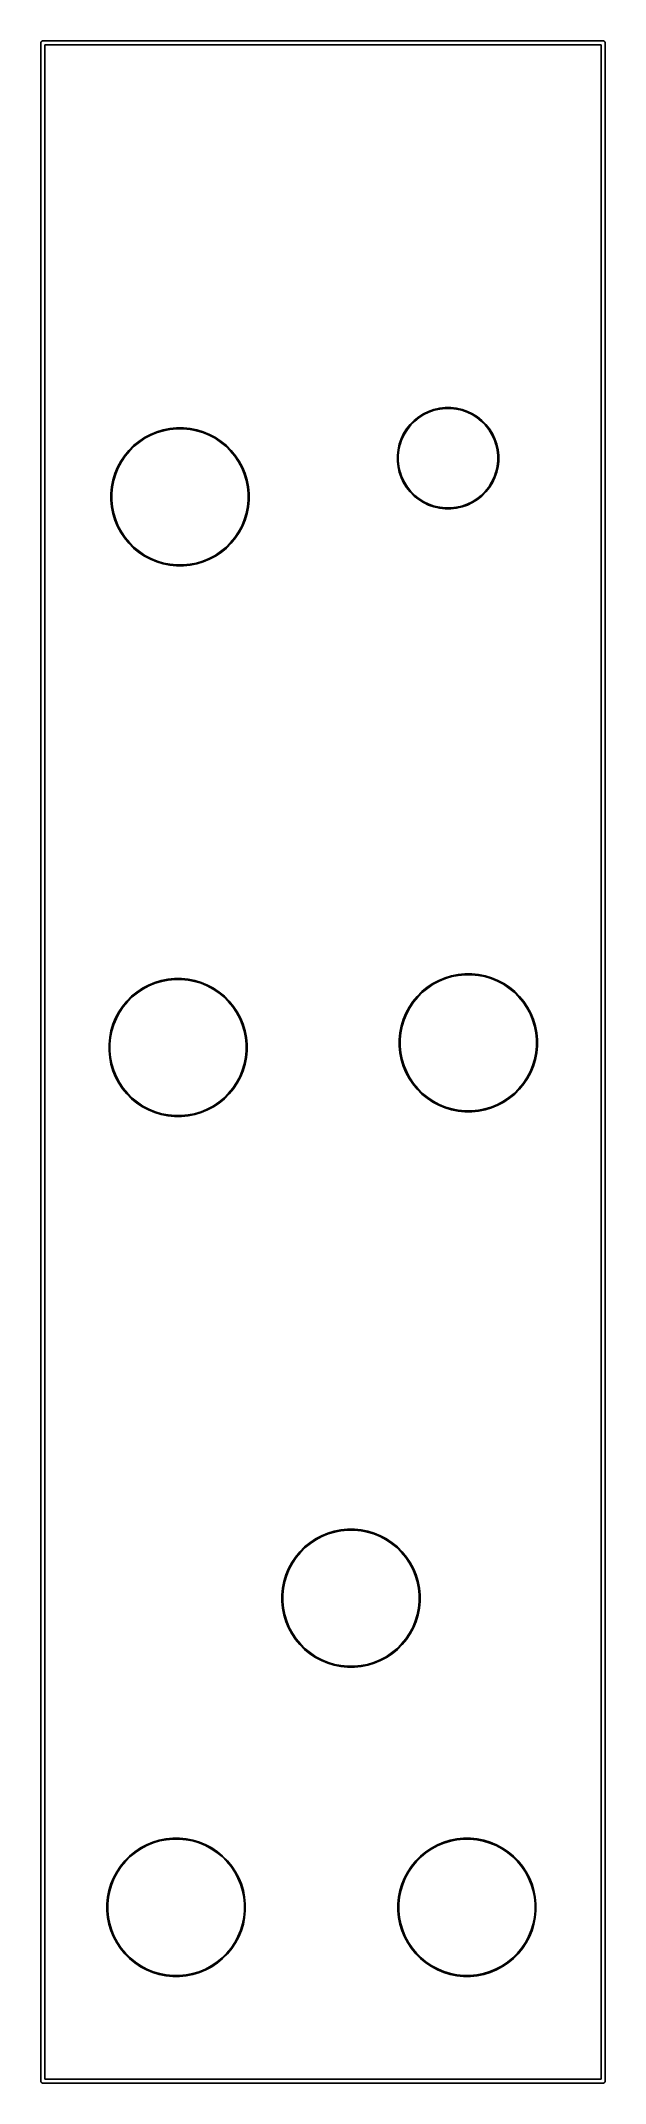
# Model space of a CAD drawing. Extents: x 44 to 74, y -146 to -40.
import ezdxf

# ---------------------------------------------------------------- set-up
doc = ezdxf.new("R2010")
doc.units = 0
doc.layers.add('BLACK', color=7, linetype='CONTINUOUS')

msp = doc.modelspace()

# ---------------------------------------------------------------- linework, layer by layer
at = {"layer": 'BLACK', "linetype": 'CONTINUOUS'}
for p, q in [((44.4, -40), (44.401921, -39.980491)), ((44.4, -145.5), (44.4, -40)), ((44.401921, -39.980491), (44.416853, -39.944443)), ((44.416853, -39.944443), (44.444443, -39.916853)), ((44.444443, -39.916853), (44.480491, -39.901921)), ((44.480491, -39.901921), (44.5, -39.9)), ((44.5, -39.9), (73.5, -39.9)), ((44.6, -40.1), (44.6, -145.4)), ((73.4, -40.1), (44.6, -40.1)), ((73.4, -145.4), (73.4, -40.1)), ((73.5, -39.9), (73.519509, -39.901921)), ((73.519509, -39.901921), (73.555557, -39.916853)), ((73.555557, -39.916853), (73.583147, -39.944443)), ((73.583147, -39.944443), (73.598079, -39.980491)), ((73.598079, -39.980491), (73.6, -40)), ((73.6, -40), (73.6, -145.5)), ((64.200434, -59.202538), (64.465652, -59.074815)), ((64.483234, -59.117261), (64.222657, -59.242748)), ((64.465652, -59.074815), (64.743503, -58.977591)), ((64.756221, -59.021738), (64.483234, -59.117261)), ((64.743503, -58.977591), (65.030492, -58.912088)), ((65.038188, -58.957381), (64.756221, -59.021738)), ((65.030492, -58.912088), (65.323011, -58.879129)), ((65.325587, -58.924999), (65.038188, -58.957381)), ((65.323011, -58.879129), (65.617381, -58.879129)), ((65.614805, -58.924999), (65.325587, -58.924999)), ((65.902204, -58.957381), (65.614805, -58.924999)), ((65.617381, -58.879129), (65.9099, -58.912088)), ((66.184171, -59.021738), (65.902204, -58.957381)), ((65.9099, -58.912088), (66.196889, -58.977591)), ((66.457158, -59.117261), (66.184171, -59.021738)), ((66.196889, -58.977591), (66.47474, -59.074815)), ((66.717735, -59.242748), (66.457158, -59.117261)), ((66.47474, -59.074815), (66.739958, -59.202538)), ((50.071009, -60.267279), (50.395233, -60.132981)), ((50.410645, -60.176055), (50.090569, -60.308635)), ((50.395233, -60.132981), (50.73106, -60.031109)), ((50.742176, -60.075486), (50.410645, -60.176055)), ((50.73106, -60.031109), (51.075255, -59.962644)), ((51.081967, -60.007897), (50.742176, -60.075486)), ((51.075255, -59.962644), (51.424503, -59.928247)), ((51.426748, -59.973939), (51.081967, -60.007897)), ((51.424503, -59.928247), (51.775441, -59.928247)), ((51.773196, -59.973939), (51.426748, -59.973939)), ((52.117977, -60.007897), (51.773196, -59.973939)), ((51.775441, -59.928247), (52.124689, -59.962644)), ((52.457768, -60.075486), (52.117977, -60.007897)), ((52.124689, -59.962644), (52.468884, -60.031109)), ((52.789299, -60.176055), (52.457768, -60.075486)), ((52.468884, -60.031109), (52.804711, -60.132981)), ((53.109375, -60.308635), (52.789299, -60.176055)), ((52.804711, -60.132981), (53.128935, -60.267279)), ((63.045012, -60.495455), (63.172735, -60.230237)), ((63.172735, -60.230237), (63.329349, -59.980987)), ((63.366818, -60.007573), (63.212945, -60.25246)), ((63.329349, -59.980987), (63.512885, -59.750839)), ((63.547142, -59.781453), (63.366818, -60.007573)), ((63.512885, -59.750839), (63.721036, -59.542688)), ((63.75165, -59.576945), (63.547142, -59.781453)), ((63.721036, -59.542688), (63.951184, -59.359152)), ((63.97777, -59.396621), (63.75165, -59.576945)), ((63.951184, -59.359152), (64.200434, -59.202538)), ((64.222657, -59.242748), (63.97777, -59.396621)), ((66.962622, -59.396621), (66.717735, -59.242748)), ((66.739958, -59.202538), (66.989208, -59.359152)), ((67.188742, -59.576945), (66.962622, -59.396621)), ((66.989208, -59.359152), (67.219356, -59.542688)), ((67.39325, -59.781453), (67.188742, -59.576945)), ((67.219356, -59.542688), (67.427507, -59.750839)), ((67.573574, -60.007573), (67.39325, -59.781453)), ((67.427507, -59.750839), (67.611043, -59.980987)), ((67.727447, -60.25246), (67.573574, -60.007573)), ((67.611043, -59.980987), (67.767657, -60.230237)), ((67.767657, -60.230237), (67.89538, -60.495455)), ((48.727653, -61.369743), (48.950286, -61.098464)), ((48.984183, -61.129187), (48.764398, -61.396995)), ((48.950286, -61.098464), (49.198436, -60.850314)), ((49.229159, -60.884211), (48.984183, -61.129187)), ((49.198436, -60.850314), (49.469715, -60.627681)), ((49.496967, -60.664426), (49.229159, -60.884211)), ((49.469715, -60.627681), (49.761509, -60.43271)), ((49.785028, -60.47195), (49.496967, -60.664426)), ((49.761509, -60.43271), (50.071009, -60.267279)), ((50.090569, -60.308635), (49.785028, -60.47195)), ((53.414916, -60.47195), (53.109375, -60.308635)), ((53.128935, -60.267279), (53.438435, -60.43271)), ((53.702977, -60.664426), (53.414916, -60.47195)), ((53.438435, -60.43271), (53.730229, -60.627681)), ((53.970785, -60.884211), (53.702977, -60.664426)), ((53.730229, -60.627681), (54.001508, -60.850314)), ((54.215761, -61.129187), (53.970785, -60.884211)), ((54.001508, -60.850314), (54.249658, -61.098464)), ((54.435546, -61.396995), (54.215761, -61.129187)), ((54.249658, -61.098464), (54.472291, -61.369743)), ((62.849326, -61.352814), (62.882285, -61.060295)), ((62.882285, -61.060295), (62.947788, -60.773306)), ((62.927578, -61.067991), (62.895196, -61.35539)), ((62.991935, -60.786024), (62.927578, -61.067991)), ((62.947788, -60.773306), (63.045012, -60.495455)), ((63.087458, -60.513037), (62.991935, -60.786024)), ((63.212945, -60.25246), (63.087458, -60.513037)), ((67.852934, -60.513037), (67.727447, -60.25246)), ((67.948457, -60.786024), (67.852934, -60.513037)), ((67.89538, -60.495455), (67.992604, -60.773306)), ((68.012814, -61.067991), (67.948457, -60.786024)), ((67.992604, -60.773306), (68.058107, -61.060295)), ((68.045196, -61.35539), (68.012814, -61.067991)), ((68.058107, -61.060295), (68.091066, -61.352814)), ((48.131081, -62.631088), (48.232953, -62.295261)), ((48.276027, -62.310673), (48.175458, -62.642204)), ((48.232953, -62.295261), (48.367251, -61.971037)), ((48.408607, -61.990597), (48.276027, -62.310673)), ((48.367251, -61.971037), (48.532682, -61.661537)), ((48.571922, -61.685056), (48.408607, -61.990597)), ((48.532682, -61.661537), (48.727653, -61.369743)), ((48.764398, -61.396995), (48.571922, -61.685056)), ((54.628022, -61.685056), (54.435546, -61.396995)), ((54.472291, -61.369743), (54.667262, -61.661537)), ((54.791337, -61.990597), (54.628022, -61.685056)), ((54.667262, -61.661537), (54.832693, -61.971037)), ((54.923917, -62.310673), (54.791337, -61.990597)), ((54.832693, -61.971037), (54.966991, -62.295261)), ((55.024486, -62.642204), (54.923917, -62.310673)), ((54.966991, -62.295261), (55.068863, -62.631088)), ((62.849326, -61.35539), (62.849326, -61.352814)), ((62.849326, -61.647184), (62.849326, -61.35539)), ((62.882285, -61.939703), (62.849326, -61.647184)), ((62.947788, -62.226692), (62.882285, -61.939703)), ((62.895196, -61.35539), (62.895196, -61.644608)), ((62.895196, -61.644608), (62.927578, -61.932007)), ((62.927578, -61.932007), (62.991935, -62.213974)), ((63.045012, -62.504543), (62.947788, -62.226692)), ((62.991935, -62.213974), (63.087458, -62.486961)), ((67.852934, -62.486961), (67.948457, -62.213974)), ((67.992604, -62.226692), (67.89538, -62.504543)), ((67.948457, -62.213974), (68.012814, -61.932007)), ((68.058107, -61.939703), (67.992604, -62.226692)), ((68.012814, -61.932007), (68.045196, -61.644608)), ((68.045196, -61.644608), (68.045196, -61.35539)), ((68.091066, -61.647184), (68.058107, -61.939703)), ((68.091066, -61.352814), (68.091066, -61.647184)), ((48.028219, -63.324531), (48.062616, -62.975283)), ((48.028219, -63.326776), (48.028219, -63.324531)), ((48.028219, -63.675469), (48.028219, -63.326776)), ((48.062616, -62.975283), (48.131081, -62.631088)), ((48.107869, -62.981995), (48.073911, -63.326776)), ((48.073911, -63.326776), (48.073911, -63.673224)), ((48.175458, -62.642204), (48.107869, -62.981995)), ((55.092075, -62.981995), (55.024486, -62.642204)), ((55.068863, -62.631088), (55.137328, -62.975283)), ((55.126033, -63.326776), (55.092075, -62.981995)), ((55.126033, -63.673224), (55.126033, -63.326776)), ((55.137328, -62.975283), (55.171725, -63.324531)), ((55.171725, -63.324531), (55.171725, -63.675469)), ((63.172735, -62.769761), (63.045012, -62.504543)), ((63.087458, -62.486961), (63.212945, -62.747538)), ((63.329349, -63.019011), (63.172735, -62.769761)), ((63.212945, -62.747538), (63.366818, -62.992425)), ((63.512885, -63.249159), (63.329349, -63.019011)), ((63.366818, -62.992425), (63.547142, -63.218545)), ((63.721036, -63.45731), (63.512885, -63.249159)), ((63.547142, -63.218545), (63.75165, -63.423053)), ((67.188742, -63.423053), (67.39325, -63.218545)), ((67.427507, -63.249159), (67.219356, -63.45731)), ((67.39325, -63.218545), (67.573574, -62.992425)), ((67.611043, -63.019011), (67.427507, -63.249159)), ((67.573574, -62.992425), (67.727447, -62.747538)), ((67.767657, -62.769761), (67.611043, -63.019011)), ((67.727447, -62.747538), (67.852934, -62.486961)), ((67.89538, -62.504543), (67.767657, -62.769761)), ((48.062616, -64.024717), (48.028219, -63.675469)), ((48.131081, -64.368912), (48.062616, -64.024717)), ((48.073911, -63.673224), (48.107869, -64.018005)), ((48.107869, -64.018005), (48.175458, -64.357796)), ((48.232953, -64.704739), (48.131081, -64.368912)), ((48.175458, -64.357796), (48.276027, -64.689327)), ((54.923917, -64.689327), (55.024486, -64.357796)), ((55.068863, -64.368912), (54.966991, -64.704739)), ((55.024486, -64.357796), (55.092075, -64.018005)), ((55.137328, -64.024717), (55.068863, -64.368912)), ((55.092075, -64.018005), (55.126033, -63.673224)), ((55.171725, -63.675469), (55.137328, -64.024717)), ((63.951184, -63.640846), (63.721036, -63.45731)), ((63.75165, -63.423053), (63.97777, -63.603377)), ((64.200434, -63.79746), (63.951184, -63.640846)), ((63.97777, -63.603377), (64.222657, -63.75725)), ((64.465652, -63.925183), (64.200434, -63.79746)), ((64.222657, -63.75725), (64.483234, -63.882737)), ((64.743503, -64.022407), (64.465652, -63.925183)), ((64.483234, -63.882737), (64.756221, -63.97826)), ((65.030492, -64.08791), (64.743503, -64.022407)), ((64.756221, -63.97826), (65.038188, -64.042617)), ((65.323011, -64.120869), (65.030492, -64.08791)), ((65.038188, -64.042617), (65.325587, -64.074999)), ((65.617381, -64.120869), (65.323011, -64.120869)), ((65.325587, -64.074999), (65.614805, -64.074999)), ((65.614805, -64.074999), (65.902204, -64.042617)), ((65.9099, -64.08791), (65.617381, -64.120869)), ((65.902204, -64.042617), (66.184171, -63.97826)), ((66.196889, -64.022407), (65.9099, -64.08791)), ((66.184171, -63.97826), (66.457158, -63.882737)), ((66.47474, -63.925183), (66.196889, -64.022407)), ((66.457158, -63.882737), (66.717735, -63.75725)), ((66.739958, -63.79746), (66.47474, -63.925183)), ((66.717735, -63.75725), (66.962622, -63.603377)), ((66.989208, -63.640846), (66.739958, -63.79746)), ((66.962622, -63.603377), (67.188742, -63.423053)), ((67.219356, -63.45731), (66.989208, -63.640846)), ((48.367251, -65.028963), (48.232953, -64.704739)), ((48.276027, -64.689327), (48.408607, -65.009403)), ((48.532682, -65.338463), (48.367251, -65.028963)), ((48.408607, -65.009403), (48.571922, -65.314944)), ((48.727653, -65.630257), (48.532682, -65.338463)), ((48.571922, -65.314944), (48.764398, -65.603005)), ((54.435546, -65.603005), (54.628022, -65.314944)), ((54.667262, -65.338463), (54.472291, -65.630257)), ((54.628022, -65.314944), (54.791337, -65.009403)), ((54.832693, -65.028963), (54.667262, -65.338463)), ((54.791337, -65.009403), (54.923917, -64.689327)), ((54.966991, -64.704739), (54.832693, -65.028963)), ((48.950286, -65.901536), (48.727653, -65.630257)), ((48.764398, -65.603005), (48.984183, -65.870813)), ((49.198436, -66.149686), (48.950286, -65.901536)), ((48.984183, -65.870813), (49.229159, -66.115789)), ((49.469715, -66.372319), (49.198436, -66.149686)), ((49.229159, -66.115789), (49.496967, -66.335574)), ((49.761509, -66.56729), (49.469715, -66.372319)), ((49.496967, -66.335574), (49.785028, -66.52805)), ((50.071009, -66.732721), (49.761509, -66.56729)), ((49.785028, -66.52805), (50.090569, -66.691365)), ((53.109375, -66.691365), (53.414916, -66.52805)), ((53.438435, -66.56729), (53.128935, -66.732721)), ((53.414916, -66.52805), (53.702977, -66.335574)), ((53.730229, -66.372319), (53.438435, -66.56729)), ((53.702977, -66.335574), (53.970785, -66.115789)), ((54.001508, -66.149686), (53.730229, -66.372319)), ((53.970785, -66.115789), (54.215761, -65.870813)), ((54.249658, -65.901536), (54.001508, -66.149686)), ((54.215761, -65.870813), (54.435546, -65.603005)), ((54.472291, -65.630257), (54.249658, -65.901536)), ((50.395233, -66.867019), (50.071009, -66.732721)), ((50.090569, -66.691365), (50.410645, -66.823945)), ((50.73106, -66.968891), (50.395233, -66.867019)), ((50.410645, -66.823945), (50.742176, -66.924514)), ((51.075255, -67.037356), (50.73106, -66.968891)), ((50.742176, -66.924514), (51.081967, -66.992103)), ((51.424503, -67.071753), (51.075255, -67.037356)), ((51.081967, -66.992103), (51.426748, -67.026061)), ((51.775441, -67.071753), (51.424503, -67.071753)), ((51.426748, -67.026061), (51.773196, -67.026061)), ((51.773196, -67.026061), (52.117977, -66.992103)), ((52.124689, -67.037356), (51.775441, -67.071753)), ((52.117977, -66.992103), (52.457768, -66.924514)), ((52.468884, -66.968891), (52.124689, -67.037356)), ((52.457768, -66.924514), (52.789299, -66.823945)), ((52.804711, -66.867019), (52.468884, -66.968891)), ((52.789299, -66.823945), (53.109375, -66.691365)), ((53.128935, -66.732721), (52.804711, -66.867019)), ((49.660167, -88.932709), (49.969667, -88.767278)), ((49.969667, -88.767278), (50.293891, -88.63298)), ((50.309303, -88.676054), (49.989227, -88.808634)), ((50.293891, -88.63298), (50.629718, -88.531108)), ((50.640834, -88.575485), (50.309303, -88.676054)), ((50.629718, -88.531108), (50.973913, -88.462643)), ((50.980625, -88.507896), (50.640834, -88.575485)), ((50.973913, -88.462643), (51.323161, -88.428246)), ((51.325406, -88.473938), (50.980625, -88.507896)), ((51.323161, -88.428246), (51.674099, -88.428246)), ((51.671854, -88.473938), (51.325406, -88.473938)), ((52.016635, -88.507896), (51.671854, -88.473938)), ((51.674099, -88.428246), (52.023347, -88.462643)), ((52.356426, -88.575485), (52.016635, -88.507896)), ((52.023347, -88.462643), (52.367542, -88.531108)), ((52.687957, -88.676054), (52.356426, -88.575485)), ((52.367542, -88.531108), (52.703369, -88.63298)), ((53.008033, -88.808634), (52.687957, -88.676054)), ((52.703369, -88.63298), (53.027593, -88.767278)), ((53.027593, -88.767278), (53.337093, -88.932709)), ((64.390542, -88.885025), (64.682336, -88.690054)), ((64.705855, -88.729294), (64.417794, -88.92177)), ((64.682336, -88.690054), (64.991836, -88.524623)), ((65.011396, -88.565979), (64.705855, -88.729294)), ((64.991836, -88.524623), (65.31606, -88.390325)), ((65.331472, -88.433399), (65.011396, -88.565979)), ((65.31606, -88.390325), (65.651887, -88.288453)), ((65.663003, -88.33283), (65.331472, -88.433399)), ((65.651887, -88.288453), (65.996082, -88.219988)), ((66.002794, -88.265241), (65.663003, -88.33283)), ((65.996082, -88.219988), (66.34533, -88.185591)), ((66.347575, -88.231283), (66.002794, -88.265241)), ((66.34533, -88.185591), (66.696268, -88.185591)), ((66.694023, -88.231283), (66.347575, -88.231283)), ((67.038804, -88.265241), (66.694023, -88.231283)), ((66.696268, -88.185591), (67.045516, -88.219988)), ((67.378595, -88.33283), (67.038804, -88.265241)), ((67.045516, -88.219988), (67.389711, -88.288453)), ((67.710126, -88.433399), (67.378595, -88.33283)), ((67.389711, -88.288453), (67.725538, -88.390325)), ((68.030202, -88.565979), (67.710126, -88.433399)), ((67.725538, -88.390325), (68.049762, -88.524623)), ((68.335743, -88.729294), (68.030202, -88.565979)), ((68.049762, -88.524623), (68.359262, -88.690054)), ((68.623804, -88.92177), (68.335743, -88.729294)), ((68.359262, -88.690054), (68.651056, -88.885025)), ((48.626311, -89.869742), (48.848944, -89.598463)), ((48.882841, -89.629186), (48.663056, -89.896994)), ((48.848944, -89.598463), (49.097094, -89.350313)), ((49.127817, -89.38421), (48.882841, -89.629186)), ((49.097094, -89.350313), (49.368373, -89.12768)), ((49.395625, -89.164425), (49.127817, -89.38421)), ((49.368373, -89.12768), (49.660167, -88.932709)), ((49.683686, -88.971949), (49.395625, -89.164425)), ((49.989227, -88.808634), (49.683686, -88.971949)), ((53.313574, -88.971949), (53.008033, -88.808634)), ((53.601635, -89.164425), (53.313574, -88.971949)), ((53.337093, -88.932709), (53.628887, -89.12768)), ((53.869443, -89.38421), (53.601635, -89.164425)), ((53.628887, -89.12768), (53.900166, -89.350313)), ((54.114419, -89.629186), (53.869443, -89.38421)), ((53.900166, -89.350313), (54.148316, -89.598463)), ((54.334204, -89.896994), (54.114419, -89.629186)), ((54.148316, -89.598463), (54.370949, -89.869742)), ((63.453509, -89.918881), (63.64848, -89.627087)), ((63.685225, -89.654339), (63.492749, -89.9424)), ((63.64848, -89.627087), (63.871113, -89.355808)), ((63.90501, -89.386531), (63.685225, -89.654339)), ((63.871113, -89.355808), (64.119263, -89.107658)), ((64.149986, -89.141555), (63.90501, -89.386531)), ((64.119263, -89.107658), (64.390542, -88.885025)), ((64.417794, -88.92177), (64.149986, -89.141555)), ((68.891612, -89.141555), (68.623804, -88.92177)), ((68.651056, -88.885025), (68.922335, -89.107658)), ((69.136588, -89.386531), (68.891612, -89.141555)), ((68.922335, -89.107658), (69.170485, -89.355808)), ((69.356373, -89.654339), (69.136588, -89.386531)), ((69.170485, -89.355808), (69.393118, -89.627087)), ((69.548849, -89.9424), (69.356373, -89.654339)), ((69.393118, -89.627087), (69.588089, -89.918881)), ((48.029739, -91.131087), (48.131611, -90.79526)), ((48.174685, -90.810672), (48.074116, -91.142203)), ((48.131611, -90.79526), (48.265909, -90.471036)), ((48.307265, -90.490596), (48.174685, -90.810672)), ((48.265909, -90.471036), (48.43134, -90.161536)), ((48.47058, -90.185055), (48.307265, -90.490596)), ((48.43134, -90.161536), (48.626311, -89.869742)), ((48.663056, -89.896994), (48.47058, -90.185055)), ((54.52668, -90.185055), (54.334204, -89.896994)), ((54.370949, -89.869742), (54.56592, -90.161536)), ((54.689995, -90.490596), (54.52668, -90.185055)), ((54.56592, -90.161536), (54.731351, -90.471036)), ((54.822575, -90.810672), (54.689995, -90.490596)), ((54.731351, -90.471036), (54.865649, -90.79526)), ((54.923144, -91.142203), (54.822575, -90.810672)), ((54.865649, -90.79526), (54.967521, -91.131087)), ((62.983443, -91.232627), (63.051908, -90.888432)), ((63.096285, -90.899548), (63.028696, -91.239339)), ((63.051908, -90.888432), (63.15378, -90.552605)), ((63.196854, -90.568017), (63.096285, -90.899548)), ((63.15378, -90.552605), (63.288078, -90.228381)), ((63.329434, -90.247941), (63.196854, -90.568017)), ((63.288078, -90.228381), (63.453509, -89.918881)), ((63.492749, -89.9424), (63.329434, -90.247941)), ((69.712164, -90.247941), (69.548849, -89.9424)), ((69.588089, -89.918881), (69.75352, -90.228381)), ((69.844744, -90.568017), (69.712164, -90.247941)), ((69.75352, -90.228381), (69.887818, -90.552605)), ((69.945313, -90.899548), (69.844744, -90.568017)), ((69.887818, -90.552605), (69.98969, -90.888432)), ((70.012902, -91.239339), (69.945313, -90.899548)), ((69.98969, -90.888432), (70.058155, -91.232627)), ((47.926877, -91.82453), (47.961274, -91.475282)), ((47.926877, -91.826775), (47.926877, -91.82453)), ((47.926877, -92.175468), (47.926877, -91.826775)), ((47.961274, -91.475282), (48.029739, -91.131087)), ((48.006527, -91.481994), (47.972569, -91.826775)), ((47.972569, -91.826775), (47.972569, -92.173223)), ((48.074116, -91.142203), (48.006527, -91.481994)), ((54.990733, -91.481994), (54.923144, -91.142203)), ((54.967521, -91.131087), (55.035986, -91.475282)), ((55.024691, -91.826775), (54.990733, -91.481994)), ((55.024691, -92.173223), (55.024691, -91.826775)), ((55.035986, -91.475282), (55.070383, -91.82453)), ((55.070383, -91.82453), (55.070383, -92.175468)), ((62.949046, -91.581875), (62.983443, -91.232627)), ((62.949046, -91.58412), (62.949046, -91.581875)), ((62.949046, -91.932813), (62.949046, -91.58412)), ((62.983443, -92.282061), (62.949046, -91.932813)), ((63.028696, -91.239339), (62.994738, -91.58412)), ((62.994738, -91.58412), (62.994738, -91.930568)), ((62.994738, -91.930568), (63.028696, -92.275349)), ((70.04686, -91.58412), (70.012902, -91.239339)), ((70.012902, -92.275349), (70.04686, -91.930568)), ((70.04686, -91.930568), (70.04686, -91.58412)), ((70.058155, -91.232627), (70.092552, -91.581875)), ((70.092552, -91.932813), (70.058155, -92.282061)), ((70.092552, -91.581875), (70.092552, -91.932813)), ((47.961274, -92.524716), (47.926877, -92.175468)), ((48.029739, -92.868911), (47.961274, -92.524716)), ((47.972569, -92.173223), (48.006527, -92.518004)), ((48.006527, -92.518004), (48.074116, -92.857795)), ((48.131611, -93.204738), (48.029739, -92.868911)), ((48.074116, -92.857795), (48.174685, -93.189326)), ((54.822575, -93.189326), (54.923144, -92.857795)), ((54.967521, -92.868911), (54.865649, -93.204738)), ((54.923144, -92.857795), (54.990733, -92.518004)), ((55.035986, -92.524716), (54.967521, -92.868911)), ((54.990733, -92.518004), (55.024691, -92.173223)), ((55.070383, -92.175468), (55.035986, -92.524716)), ((63.051908, -92.626256), (62.983443, -92.282061)), ((63.028696, -92.275349), (63.096285, -92.61514)), ((63.15378, -92.962083), (63.051908, -92.626256)), ((63.096285, -92.61514), (63.196854, -92.946671)), ((63.288078, -93.286307), (63.15378, -92.962083)), ((63.196854, -92.946671), (63.329434, -93.266747)), ((69.712164, -93.266747), (69.844744, -92.946671)), ((69.887818, -92.962083), (69.75352, -93.286307)), ((69.844744, -92.946671), (69.945313, -92.61514)), ((69.98969, -92.626256), (69.887818, -92.962083)), ((69.945313, -92.61514), (70.012902, -92.275349)), ((70.058155, -92.282061), (69.98969, -92.626256)), ((48.265909, -93.528962), (48.131611, -93.204738)), ((48.174685, -93.189326), (48.307265, -93.509402)), ((48.43134, -93.838462), (48.265909, -93.528962)), ((48.307265, -93.509402), (48.47058, -93.814943)), ((48.626311, -94.130256), (48.43134, -93.838462)), ((48.47058, -93.814943), (48.663056, -94.103004)), ((54.334204, -94.103004), (54.52668, -93.814943)), ((54.56592, -93.838462), (54.370949, -94.130256)), ((54.52668, -93.814943), (54.689995, -93.509402)), ((54.731351, -93.528962), (54.56592, -93.838462)), ((54.689995, -93.509402), (54.822575, -93.189326)), ((54.865649, -93.204738), (54.731351, -93.528962)), ((63.453509, -93.595807), (63.288078, -93.286307)), ((63.329434, -93.266747), (63.492749, -93.572288)), ((63.64848, -93.887601), (63.453509, -93.595807)), ((63.492749, -93.572288), (63.685225, -93.860349)), ((63.871113, -94.15888), (63.64848, -93.887601)), ((63.685225, -93.860349), (63.90501, -94.128157)), ((69.136588, -94.128157), (69.356373, -93.860349)), ((69.393118, -93.887601), (69.170485, -94.15888)), ((69.356373, -93.860349), (69.548849, -93.572288)), ((69.588089, -93.595807), (69.393118, -93.887601)), ((69.548849, -93.572288), (69.712164, -93.266747)), ((69.75352, -93.286307), (69.588089, -93.595807)), ((48.848944, -94.401535), (48.626311, -94.130256)), ((48.663056, -94.103004), (48.882841, -94.370812)), ((49.097094, -94.649685), (48.848944, -94.401535)), ((48.882841, -94.370812), (49.127817, -94.615788)), ((49.368373, -94.872318), (49.097094, -94.649685)), ((49.127817, -94.615788), (49.395625, -94.835573)), ((49.660167, -95.067289), (49.368373, -94.872318)), ((49.395625, -94.835573), (49.683686, -95.028049)), ((49.969667, -95.23272), (49.660167, -95.067289)), ((49.683686, -95.028049), (49.989227, -95.191364)), ((53.008033, -95.191364), (53.313574, -95.028049)), ((53.337093, -95.067289), (53.027593, -95.23272)), ((53.313574, -95.028049), (53.601635, -94.835573)), ((53.628887, -94.872318), (53.337093, -95.067289)), ((53.601635, -94.835573), (53.869443, -94.615788)), ((53.900166, -94.649685), (53.628887, -94.872318)), ((53.869443, -94.615788), (54.114419, -94.370812)), ((54.148316, -94.401535), (53.900166, -94.649685)), ((54.114419, -94.370812), (54.334204, -94.103004)), ((54.370949, -94.130256), (54.148316, -94.401535)), ((64.119263, -94.40703), (63.871113, -94.15888)), ((63.90501, -94.128157), (64.149986, -94.373133)), ((64.390542, -94.629663), (64.119263, -94.40703)), ((64.149986, -94.373133), (64.417794, -94.592918)), ((64.682336, -94.824634), (64.390542, -94.629663)), ((64.417794, -94.592918), (64.705855, -94.785394)), ((64.991836, -94.990065), (64.682336, -94.824634)), ((64.705855, -94.785394), (65.011396, -94.948709)), ((65.31606, -95.124363), (64.991836, -94.990065)), ((65.011396, -94.948709), (65.331472, -95.081289)), ((65.651887, -95.226235), (65.31606, -95.124363)), ((65.331472, -95.081289), (65.663003, -95.181858)), ((67.378595, -95.181858), (67.710126, -95.081289)), ((67.725538, -95.124363), (67.389711, -95.226235)), ((67.710126, -95.081289), (68.030202, -94.948709)), ((68.049762, -94.990065), (67.725538, -95.124363)), ((68.030202, -94.948709), (68.335743, -94.785394)), ((68.359262, -94.824634), (68.049762, -94.990065)), ((68.335743, -94.785394), (68.623804, -94.592918)), ((68.651056, -94.629663), (68.359262, -94.824634)), ((68.623804, -94.592918), (68.891612, -94.373133)), ((68.922335, -94.40703), (68.651056, -94.629663)), ((68.891612, -94.373133), (69.136588, -94.128157)), ((69.170485, -94.15888), (68.922335, -94.40703)), ((50.293891, -95.367018), (49.969667, -95.23272)), ((49.989227, -95.191364), (50.309303, -95.323944)), ((50.629718, -95.46889), (50.293891, -95.367018)), ((50.309303, -95.323944), (50.640834, -95.424513)), ((50.973913, -95.537355), (50.629718, -95.46889)), ((50.640834, -95.424513), (50.980625, -95.492102)), ((51.323161, -95.571752), (50.973913, -95.537355)), ((50.980625, -95.492102), (51.325406, -95.52606)), ((51.674099, -95.571752), (51.323161, -95.571752)), ((51.325406, -95.52606), (51.671854, -95.52606)), ((51.671854, -95.52606), (52.016635, -95.492102)), ((52.023347, -95.537355), (51.674099, -95.571752)), ((52.016635, -95.492102), (52.356426, -95.424513)), ((52.367542, -95.46889), (52.023347, -95.537355)), ((52.356426, -95.424513), (52.687957, -95.323944)), ((52.703369, -95.367018), (52.367542, -95.46889)), ((52.687957, -95.323944), (53.008033, -95.191364)), ((53.027593, -95.23272), (52.703369, -95.367018)), ((65.996082, -95.2947), (65.651887, -95.226235)), ((65.663003, -95.181858), (66.002794, -95.249447)), ((66.34533, -95.329097), (65.996082, -95.2947)), ((66.002794, -95.249447), (66.347575, -95.283405)), ((66.696268, -95.329097), (66.34533, -95.329097)), ((66.347575, -95.283405), (66.694023, -95.283405)), ((66.694023, -95.283405), (67.038804, -95.249447)), ((67.045516, -95.2947), (66.696268, -95.329097)), ((67.038804, -95.249447), (67.378595, -95.181858)), ((67.389711, -95.226235), (67.045516, -95.2947)), ((58.610476, -117.43271), (58.919976, -117.267279)), ((58.939536, -117.308635), (58.633995, -117.47195)), ((58.919976, -117.267279), (59.2442, -117.132981)), ((59.259612, -117.176055), (58.939536, -117.308635)), ((59.2442, -117.132981), (59.580027, -117.031109)), ((59.591143, -117.075486), (59.259612, -117.176055)), ((59.580027, -117.031109), (59.924222, -116.962644)), ((59.930934, -117.007897), (59.591143, -117.075486)), ((59.924222, -116.962644), (60.27347, -116.928247)), ((60.275715, -116.973939), (59.930934, -117.007897)), ((60.27347, -116.928247), (60.624408, -116.928247)), ((60.622163, -116.973939), (60.275715, -116.973939)), ((60.966944, -117.007897), (60.622163, -116.973939)), ((60.624408, -116.928247), (60.973656, -116.962644)), ((61.306735, -117.075486), (60.966944, -117.007897)), ((60.973656, -116.962644), (61.317851, -117.031109)), ((61.638266, -117.176055), (61.306735, -117.075486)), ((61.317851, -117.031109), (61.653678, -117.132981)), ((61.958342, -117.308635), (61.638266, -117.176055)), ((61.653678, -117.132981), (61.977902, -117.267279)), ((62.263883, -117.47195), (61.958342, -117.308635)), ((61.977902, -117.267279), (62.287402, -117.43271)), ((57.381649, -118.661537), (57.57662, -118.369743)), ((57.57662, -118.369743), (57.799253, -118.098464)), ((57.83315, -118.129187), (57.613365, -118.396995)), ((57.799253, -118.098464), (58.047403, -117.850314)), ((58.078126, -117.884211), (57.83315, -118.129187)), ((58.047403, -117.850314), (58.318682, -117.627681)), ((58.345934, -117.664426), (58.078126, -117.884211)), ((58.318682, -117.627681), (58.610476, -117.43271)), ((58.633995, -117.47195), (58.345934, -117.664426)), ((62.551944, -117.664426), (62.263883, -117.47195)), ((62.287402, -117.43271), (62.579196, -117.627681)), ((62.819752, -117.884211), (62.551944, -117.664426)), ((62.579196, -117.627681), (62.850475, -117.850314)), ((63.064728, -118.129187), (62.819752, -117.884211)), ((62.850475, -117.850314), (63.098625, -118.098464)), ((63.284513, -118.396995), (63.064728, -118.129187)), ((63.098625, -118.098464), (63.321258, -118.369743)), ((63.321258, -118.369743), (63.516229, -118.661537)), ((56.980048, -119.631088), (57.08192, -119.295261)), ((57.124994, -119.310673), (57.024425, -119.642204)), ((57.08192, -119.295261), (57.216218, -118.971037)), ((57.257574, -118.990597), (57.124994, -119.310673)), ((57.216218, -118.971037), (57.381649, -118.661537)), ((57.420889, -118.685056), (57.257574, -118.990597)), ((57.613365, -118.396995), (57.420889, -118.685056)), ((63.476989, -118.685056), (63.284513, -118.396995)), ((63.640304, -118.990597), (63.476989, -118.685056)), ((63.516229, -118.661537), (63.68166, -118.971037)), ((63.772884, -119.310673), (63.640304, -118.990597)), ((63.68166, -118.971037), (63.815958, -119.295261)), ((63.873453, -119.642204), (63.772884, -119.310673)), ((63.815958, -119.295261), (63.91783, -119.631088)), ((56.877186, -120.324531), (56.911583, -119.975283)), ((56.877186, -120.326776), (56.877186, -120.324531)), ((56.877186, -120.675469), (56.877186, -120.326776)), ((56.911583, -119.975283), (56.980048, -119.631088)), ((56.956836, -119.981995), (56.922878, -120.326776)), ((56.922878, -120.326776), (56.922878, -120.673224)), ((57.024425, -119.642204), (56.956836, -119.981995)), ((63.941042, -119.981995), (63.873453, -119.642204)), ((63.91783, -119.631088), (63.986295, -119.975283)), ((63.975, -120.326776), (63.941042, -119.981995)), ((63.975, -120.673224), (63.975, -120.326776)), ((63.986295, -119.975283), (64.020692, -120.324531)), ((64.020692, -120.324531), (64.020692, -120.675469)), ((56.911583, -121.024717), (56.877186, -120.675469)), ((56.980048, -121.368912), (56.911583, -121.024717)), ((56.922878, -120.673224), (56.956836, -121.018005)), ((56.956836, -121.018005), (57.024425, -121.357796)), ((57.08192, -121.704739), (56.980048, -121.368912)), ((57.024425, -121.357796), (57.124994, -121.689327)), ((63.772884, -121.689327), (63.873453, -121.357796)), ((63.91783, -121.368912), (63.815958, -121.704739)), ((63.873453, -121.357796), (63.941042, -121.018005)), ((63.986295, -121.024717), (63.91783, -121.368912)), ((63.941042, -121.018005), (63.975, -120.673224)), ((64.020692, -120.675469), (63.986295, -121.024717)), ((57.216218, -122.028963), (57.08192, -121.704739)), ((57.124994, -121.689327), (57.257574, -122.009403)), ((57.381649, -122.338463), (57.216218, -122.028963)), ((57.257574, -122.009403), (57.420889, -122.314944)), ((57.57662, -122.630257), (57.381649, -122.338463)), ((57.420889, -122.314944), (57.613365, -122.603005)), ((57.613365, -122.603005), (57.83315, -122.870813)), ((63.064728, -122.870813), (63.284513, -122.603005)), ((63.284513, -122.603005), (63.476989, -122.314944)), ((63.516229, -122.338463), (63.321258, -122.630257)), ((63.476989, -122.314944), (63.640304, -122.009403)), ((63.68166, -122.028963), (63.516229, -122.338463)), ((63.640304, -122.009403), (63.772884, -121.689327)), ((63.815958, -121.704739), (63.68166, -122.028963)), ((57.799253, -122.901536), (57.57662, -122.630257)), ((58.047403, -123.149686), (57.799253, -122.901536)), ((57.83315, -122.870813), (58.078126, -123.115789)), ((58.318682, -123.372319), (58.047403, -123.149686)), ((58.078126, -123.115789), (58.345934, -123.335574)), ((58.610476, -123.56729), (58.318682, -123.372319)), ((58.345934, -123.335574), (58.633995, -123.52805)), ((58.919976, -123.732721), (58.610476, -123.56729)), ((58.633995, -123.52805), (58.939536, -123.691365)), ((61.958342, -123.691365), (62.263883, -123.52805)), ((62.287402, -123.56729), (61.977902, -123.732721)), ((62.263883, -123.52805), (62.551944, -123.335574)), ((62.579196, -123.372319), (62.287402, -123.56729)), ((62.551944, -123.335574), (62.819752, -123.115789)), ((62.850475, -123.149686), (62.579196, -123.372319)), ((62.819752, -123.115789), (63.064728, -122.870813)), ((63.098625, -122.901536), (62.850475, -123.149686)), ((63.321258, -122.630257), (63.098625, -122.901536)), ((59.2442, -123.867019), (58.919976, -123.732721)), ((58.939536, -123.691365), (59.259612, -123.823945)), ((59.580027, -123.968891), (59.2442, -123.867019)), ((59.259612, -123.823945), (59.591143, -123.924514)), ((59.924222, -124.037356), (59.580027, -123.968891)), ((59.591143, -123.924514), (59.930934, -123.992103)), ((60.27347, -124.071753), (59.924222, -124.037356)), ((59.930934, -123.992103), (60.275715, -124.026061)), ((60.624408, -124.071753), (60.27347, -124.071753)), ((60.275715, -124.026061), (60.622163, -124.026061)), ((60.622163, -124.026061), (60.966944, -123.992103)), ((60.973656, -124.037356), (60.624408, -124.071753)), ((60.966944, -123.992103), (61.306735, -123.924514)), ((61.317851, -123.968891), (60.973656, -124.037356)), ((61.306735, -123.924514), (61.638266, -123.823945)), ((61.653678, -123.867019), (61.317851, -123.968891)), ((61.638266, -123.823945), (61.958342, -123.691365)), ((61.977902, -123.732721), (61.653678, -123.867019)), ((49.867847, -133.259583), (50.192843, -133.124965)), ((50.208251, -133.168028), (49.887402, -133.300928)), ((50.192843, -133.124965), (50.529469, -133.02285)), ((50.540583, -133.067217), (50.208251, -133.168028)), ((50.529469, -133.02285), (50.874484, -132.954223)), ((50.881195, -132.999465), (50.540583, -133.067217)), ((50.874484, -132.954223), (51.224563, -132.919743)), ((51.226807, -132.965425), (50.881195, -132.999465)), ((51.224563, -132.919743), (51.576337, -132.919743)), ((51.574093, -132.965425), (51.226807, -132.965425)), ((51.919705, -132.999465), (51.574093, -132.965425)), ((51.576337, -132.919743), (51.926416, -132.954223)), ((52.260317, -133.067217), (51.919705, -132.999465)), ((51.926416, -132.954223), (52.271431, -133.02285)), ((52.592649, -133.168028), (52.260317, -133.067217)), ((52.271431, -133.02285), (52.608057, -133.124965)), ((52.913498, -133.300928), (52.592649, -133.168028)), ((52.608057, -133.124965), (52.933053, -133.259583)), ((64.919976, -133.267279), (65.2442, -133.132981)), ((65.259612, -133.176055), (64.939536, -133.308635)), ((65.2442, -133.132981), (65.580027, -133.031109)), ((65.591143, -133.075486), (65.259612, -133.176055)), ((65.580027, -133.031109), (65.924222, -132.962644)), ((65.930934, -133.007897), (65.591143, -133.075486)), ((65.924222, -132.962644), (66.27347, -132.928247)), ((66.275715, -132.973939), (65.930934, -133.007897)), ((66.27347, -132.928247), (66.624408, -132.928247)), ((66.622163, -132.973939), (66.275715, -132.973939)), ((66.966944, -133.007897), (66.622163, -132.973939)), ((66.624408, -132.928247), (66.973656, -132.962644)), ((67.306735, -133.075486), (66.966944, -133.007897)), ((66.973656, -132.962644), (67.317851, -133.031109)), ((67.638266, -133.176055), (67.306735, -133.075486)), ((67.317851, -133.031109), (67.653678, -133.132981)), ((67.958342, -133.308635), (67.638266, -133.176055)), ((67.653678, -133.132981), (67.977902, -133.267279)), ((48.521292, -134.364671), (48.744455, -134.092747)), ((48.778344, -134.123462), (48.558029, -134.391917)), ((48.744455, -134.092747), (48.993197, -133.844005)), ((49.023912, -133.877894), (48.778344, -134.123462)), ((48.993197, -133.844005), (49.265121, -133.620842)), ((49.292367, -133.657579), (49.023912, -133.877894)), ((49.265121, -133.620842), (49.55761, -133.425407)), ((49.581124, -133.464637), (49.292367, -133.657579)), ((49.55761, -133.425407), (49.867847, -133.259583)), ((49.887402, -133.300928), (49.581124, -133.464637)), ((53.219776, -133.464637), (52.913498, -133.300928)), ((52.933053, -133.259583), (53.24329, -133.425407)), ((53.508533, -133.657579), (53.219776, -133.464637)), ((53.24329, -133.425407), (53.535779, -133.620842)), ((53.776988, -133.877894), (53.508533, -133.657579)), ((53.535779, -133.620842), (53.807703, -133.844005)), ((54.022556, -134.123462), (53.776988, -133.877894)), ((53.807703, -133.844005), (54.056445, -134.092747)), ((54.242871, -134.391917), (54.022556, -134.123462)), ((54.056445, -134.092747), (54.279608, -134.364671)), ((63.57662, -134.369743), (63.799253, -134.098464)), ((63.83315, -134.129187), (63.613365, -134.396995)), ((63.799253, -134.098464), (64.047403, -133.850314)), ((64.078126, -133.884211), (63.83315, -134.129187)), ((64.047403, -133.850314), (64.318682, -133.627681)), ((64.345934, -133.664426), (64.078126, -133.884211)), ((64.318682, -133.627681), (64.610476, -133.43271)), ((64.633995, -133.47195), (64.345934, -133.664426)), ((64.610476, -133.43271), (64.919976, -133.267279)), ((64.939536, -133.308635), (64.633995, -133.47195)), ((68.263883, -133.47195), (67.958342, -133.308635)), ((67.977902, -133.267279), (68.287402, -133.43271)), ((68.551944, -133.664426), (68.263883, -133.47195)), ((68.287402, -133.43271), (68.579196, -133.627681)), ((68.819752, -133.884211), (68.551944, -133.664426)), ((68.579196, -133.627681), (68.850475, -133.850314)), ((69.064728, -134.129187), (68.819752, -133.884211)), ((68.850475, -133.850314), (69.098625, -134.098464)), ((69.284513, -134.396995), (69.064728, -134.129187)), ((69.098625, -134.098464), (69.321258, -134.369743)), ((47.9233, -135.629019), (48.025415, -135.292393)), ((48.025415, -135.292393), (48.160033, -134.967397)), ((48.201378, -134.986952), (48.068478, -135.307801)), ((48.160033, -134.967397), (48.325857, -134.65716)), ((48.365087, -134.680674), (48.201378, -134.986952)), ((48.325857, -134.65716), (48.521292, -134.364671)), ((48.558029, -134.391917), (48.365087, -134.680674)), ((54.435813, -134.680674), (54.242871, -134.391917)), ((54.279608, -134.364671), (54.475043, -134.65716)), ((54.599522, -134.986952), (54.435813, -134.680674)), ((54.475043, -134.65716), (54.640867, -134.967397)), ((54.732422, -135.307801), (54.599522, -134.986952)), ((54.640867, -134.967397), (54.775485, -135.292393)), ((54.775485, -135.292393), (54.8776, -135.629019)), ((62.980048, -135.631088), (63.08192, -135.295261)), ((63.08192, -135.295261), (63.216218, -134.971037)), ((63.257574, -134.990597), (63.124994, -135.310673)), ((63.216218, -134.971037), (63.381649, -134.661537)), ((63.420889, -134.685056), (63.257574, -134.990597)), ((63.381649, -134.661537), (63.57662, -134.369743)), ((63.613365, -134.396995), (63.420889, -134.685056)), ((69.476989, -134.685056), (69.284513, -134.396995)), ((69.321258, -134.369743), (69.516229, -134.661537)), ((69.640304, -134.990597), (69.476989, -134.685056)), ((69.516229, -134.661537), (69.68166, -134.971037)), ((69.772884, -135.310673), (69.640304, -134.990597)), ((69.68166, -134.971037), (69.815958, -135.295261)), ((69.815958, -135.295261), (69.91783, -135.631088)), ((47.820193, -136.324113), (47.854673, -135.974034)), ((47.820193, -136.326357), (47.820193, -136.324113)), ((47.820193, -136.675887), (47.820193, -136.326357)), ((47.854673, -135.974034), (47.9233, -135.629019)), ((47.899915, -135.980745), (47.865875, -136.326357)), ((47.865875, -136.326357), (47.865875, -136.673643)), ((47.967667, -135.640133), (47.899915, -135.980745)), ((48.068478, -135.307801), (47.967667, -135.640133)), ((54.833233, -135.640133), (54.732422, -135.307801)), ((54.900985, -135.980745), (54.833233, -135.640133)), ((54.8776, -135.629019), (54.946227, -135.974034)), ((54.935025, -136.326357), (54.900985, -135.980745)), ((54.935025, -136.673643), (54.935025, -136.326357)), ((54.946227, -135.974034), (54.980707, -136.324113)), ((54.980707, -136.324113), (54.980707, -136.675887)), ((62.877186, -136.324531), (62.911583, -135.975283)), ((62.877186, -136.326776), (62.877186, -136.324531)), ((62.877186, -136.675469), (62.877186, -136.326776)), ((62.911583, -135.975283), (62.980048, -135.631088)), ((62.956836, -135.981995), (62.922878, -136.326776)), ((62.922878, -136.326776), (62.922878, -136.673224)), ((63.024425, -135.642204), (62.956836, -135.981995)), ((63.124994, -135.310673), (63.024425, -135.642204)), ((69.873453, -135.642204), (69.772884, -135.310673)), ((69.941042, -135.981995), (69.873453, -135.642204)), ((69.91783, -135.631088), (69.986295, -135.975283)), ((69.975, -136.326776), (69.941042, -135.981995)), ((69.975, -136.673224), (69.975, -136.326776)), ((69.986295, -135.975283), (70.020692, -136.324531)), ((70.020692, -136.324531), (70.020692, -136.675469)), ((47.854673, -137.025966), (47.820193, -136.675887)), ((47.9233, -137.370981), (47.854673, -137.025966)), ((47.865875, -136.673643), (47.899915, -137.019255)), ((47.899915, -137.019255), (47.967667, -137.359867)), ((48.025415, -137.707607), (47.9233, -137.370981)), ((47.967667, -137.359867), (48.068478, -137.692199)), ((54.732422, -137.692199), (54.833233, -137.359867)), ((54.8776, -137.370981), (54.775485, -137.707607)), ((54.833233, -137.359867), (54.900985, -137.019255)), ((54.946227, -137.025966), (54.8776, -137.370981)), ((54.900985, -137.019255), (54.935025, -136.673643)), ((54.980707, -136.675887), (54.946227, -137.025966)), ((62.911583, -137.024717), (62.877186, -136.675469)), ((62.980048, -137.368912), (62.911583, -137.024717)), ((62.922878, -136.673224), (62.956836, -137.018005)), ((62.956836, -137.018005), (63.024425, -137.357796)), ((63.08192, -137.704739), (62.980048, -137.368912)), ((63.024425, -137.357796), (63.124994, -137.689327)), ((69.772884, -137.689327), (69.873453, -137.357796)), ((69.91783, -137.368912), (69.815958, -137.704739)), ((69.873453, -137.357796), (69.941042, -137.018005)), ((69.986295, -137.024717), (69.91783, -137.368912)), ((69.941042, -137.018005), (69.975, -136.673224)), ((70.020692, -136.675469), (69.986295, -137.024717)), ((48.160033, -138.032603), (48.025415, -137.707607)), ((48.068478, -137.692199), (48.201378, -138.013048)), ((48.325857, -138.34284), (48.160033, -138.032603)), ((48.201378, -138.013048), (48.365087, -138.319326)), ((48.521292, -138.635329), (48.325857, -138.34284)), ((48.365087, -138.319326), (48.558029, -138.608083)), ((54.242871, -138.608083), (54.435813, -138.319326)), ((54.475043, -138.34284), (54.279608, -138.635329)), ((54.435813, -138.319326), (54.599522, -138.013048)), ((54.640867, -138.032603), (54.475043, -138.34284)), ((54.599522, -138.013048), (54.732422, -137.692199)), ((54.775485, -137.707607), (54.640867, -138.032603)), ((63.216218, -138.028963), (63.08192, -137.704739)), ((63.124994, -137.689327), (63.257574, -138.009403)), ((63.381649, -138.338463), (63.216218, -138.028963)), ((63.257574, -138.009403), (63.420889, -138.314944)), ((63.57662, -138.630257), (63.381649, -138.338463)), ((63.420889, -138.314944), (63.613365, -138.603005)), ((69.284513, -138.603005), (69.476989, -138.314944)), ((69.516229, -138.338463), (69.321258, -138.630257)), ((69.476989, -138.314944), (69.640304, -138.009403)), ((69.68166, -138.028963), (69.516229, -138.338463)), ((69.640304, -138.009403), (69.772884, -137.689327)), ((69.815958, -137.704739), (69.68166, -138.028963)), ((48.744455, -138.907253), (48.521292, -138.635329)), ((48.558029, -138.608083), (48.778344, -138.876538)), ((48.993197, -139.155995), (48.744455, -138.907253)), ((48.778344, -138.876538), (49.023912, -139.122106)), ((49.265121, -139.379158), (48.993197, -139.155995)), ((49.023912, -139.122106), (49.292367, -139.342421)), ((49.55761, -139.574593), (49.265121, -139.379158)), ((49.292367, -139.342421), (49.581124, -139.535363)), ((53.219776, -139.535363), (53.508533, -139.342421)), ((53.535779, -139.379158), (53.24329, -139.574593)), ((53.508533, -139.342421), (53.776988, -139.122106)), ((53.807703, -139.155995), (53.535779, -139.379158)), ((53.776988, -139.122106), (54.022556, -138.876538)), ((54.056445, -138.907253), (53.807703, -139.155995)), ((54.022556, -138.876538), (54.242871, -138.608083)), ((54.279608, -138.635329), (54.056445, -138.907253)), ((63.799253, -138.901536), (63.57662, -138.630257)), ((63.613365, -138.603005), (63.83315, -138.870813)), ((64.047403, -139.149686), (63.799253, -138.901536)), ((63.83315, -138.870813), (64.078126, -139.115789)), ((64.318682, -139.372319), (64.047403, -139.149686)), ((64.078126, -139.115789), (64.345934, -139.335574)), ((64.610476, -139.56729), (64.318682, -139.372319)), ((64.345934, -139.335574), (64.633995, -139.52805)), ((68.263883, -139.52805), (68.551944, -139.335574)), ((68.579196, -139.372319), (68.287402, -139.56729)), ((68.551944, -139.335574), (68.819752, -139.115789)), ((68.850475, -139.149686), (68.579196, -139.372319)), ((68.819752, -139.115789), (69.064728, -138.870813)), ((69.098625, -138.901536), (68.850475, -139.149686)), ((69.064728, -138.870813), (69.284513, -138.603005)), ((69.321258, -138.630257), (69.098625, -138.901536)), ((49.867847, -139.740417), (49.55761, -139.574593)), ((49.581124, -139.535363), (49.887402, -139.699072)), ((50.192843, -139.875035), (49.867847, -139.740417)), ((49.887402, -139.699072), (50.208251, -139.831972)), ((50.529469, -139.97715), (50.192843, -139.875035)), ((50.208251, -139.831972), (50.540583, -139.932783)), ((50.874484, -140.045777), (50.529469, -139.97715)), ((50.540583, -139.932783), (50.881195, -140.000535)), ((51.224563, -140.080257), (50.874484, -140.045777)), ((50.881195, -140.000535), (51.226807, -140.034575)), ((51.576337, -140.080257), (51.224563, -140.080257)), ((51.226807, -140.034575), (51.574093, -140.034575)), ((51.574093, -140.034575), (51.919705, -140.000535)), ((51.926416, -140.045777), (51.576337, -140.080257)), ((51.919705, -140.000535), (52.260317, -139.932783)), ((52.271431, -139.97715), (51.926416, -140.045777)), ((52.260317, -139.932783), (52.592649, -139.831972)), ((52.608057, -139.875035), (52.271431, -139.97715)), ((52.592649, -139.831972), (52.913498, -139.699072)), ((52.933053, -139.740417), (52.608057, -139.875035)), ((52.913498, -139.699072), (53.219776, -139.535363)), ((53.24329, -139.574593), (52.933053, -139.740417)), ((64.919976, -139.732721), (64.610476, -139.56729)), ((64.633995, -139.52805), (64.939536, -139.691365)), ((65.2442, -139.867019), (64.919976, -139.732721)), ((64.939536, -139.691365), (65.259612, -139.823945)), ((65.580027, -139.968891), (65.2442, -139.867019)), ((65.259612, -139.823945), (65.591143, -139.924514)), ((65.924222, -140.037356), (65.580027, -139.968891)), ((65.591143, -139.924514), (65.930934, -139.992103)), ((66.27347, -140.071753), (65.924222, -140.037356)), ((65.930934, -139.992103), (66.275715, -140.026061)), ((66.624408, -140.071753), (66.27347, -140.071753)), ((66.275715, -140.026061), (66.622163, -140.026061)), ((66.622163, -140.026061), (66.966944, -139.992103)), ((66.973656, -140.037356), (66.624408, -140.071753)), ((66.966944, -139.992103), (67.306735, -139.924514)), ((67.317851, -139.968891), (66.973656, -140.037356)), ((67.306735, -139.924514), (67.638266, -139.823945)), ((67.653678, -139.867019), (67.317851, -139.968891)), ((67.638266, -139.823945), (67.958342, -139.691365)), ((67.977902, -139.732721), (67.653678, -139.867019)), ((67.958342, -139.691365), (68.263883, -139.52805)), ((68.287402, -139.56729), (67.977902, -139.732721)), ((44.401921, -145.519509), (44.4, -145.5)), ((44.416853, -145.555557), (44.401921, -145.519509)), ((44.444443, -145.583147), (44.416853, -145.555557)), ((44.480491, -145.598079), (44.444443, -145.583147)), ((44.5, -145.6), (44.480491, -145.598079)), ((73.5, -145.6), (44.5, -145.6)), ((44.6, -145.4), (73.4, -145.4)), ((73.519509, -145.598079), (73.5, -145.6)), ((73.555557, -145.583147), (73.519509, -145.598079)), ((73.583147, -145.555557), (73.555557, -145.583147)), ((73.598079, -145.519509), (73.583147, -145.555557)), ((73.6, -145.5), (73.598079, -145.519509))]:
    msp.add_line(p, q, dxfattribs=at)

doc.saveas('drawing.dxf')
